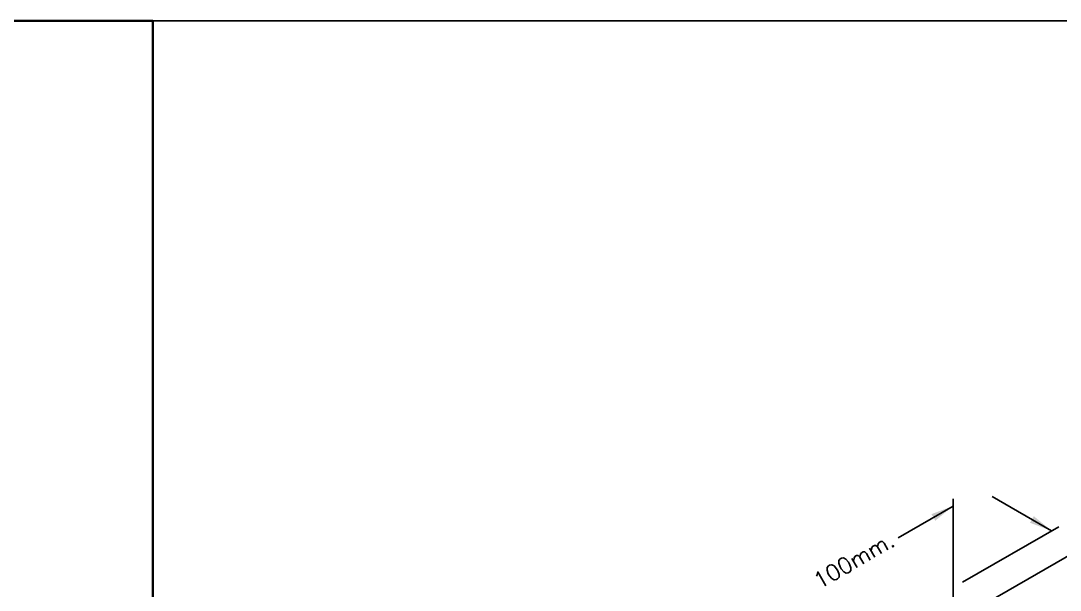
# Model space of a CAD drawing. Header units: inches. Extents: x 3955 to 4125, y 4886 to 4983.
# Drawn here: x 4085.3 to 4090.49, y 4960.45 to 4963.29 of the extents above; entities that cross this region are included whole.
import ezdxf

# ---------------------------------------------------------------- set-up
doc = ezdxf.new("R2010")
doc.units = ezdxf.units.IN
doc.header["$MEASUREMENT"] = 0
doc.layers.get('0').update_dxf_attribs({"lineweight": 35})
for name, color, linetype in [('EFL', 1, 'Continuous'), ('ELEC', 4, 'Continuous'), ('ETCP', 2, 'Continuous')]:
    doc.layers.add(name, color=color, linetype=linetype)
doc.styles.add('E80', font='simplex', dxfattribs={"height": 200})

msp = doc.modelspace()

# ---------------------------------------------------------------- linework, layer by layer
at = {"color": 4}
for p, q in [((4077.5639, 4963.287), (4085.9599, 4963.287)), ((4085.9599, 4963.287), (4085.9599, 4955.8183))]:
    msp.add_line(p, q, dxfattribs=at)
at = {"layer": 'EFL'}
for p, q in [((4090.4477, 4960.7419), (4090.151, 4960.9132)), ((4089.6811, 4960.7073), (4089.9559, 4960.866)), ((4089.9559, 4960.3768), (4089.9559, 4960.9012)), ((4090.0034, 4960.4854), (4090.484, 4960.7629)), ((4090.133, 4960.3875), (4090.6826, 4960.7048))]:
    msp.add_line(p, q, dxfattribs=at)
for points in [[(4089.8478, 4960.8255), (4089.8668, 4960.7926), (4089.9559, 4960.866)], [(4090.3586, 4960.8153), (4090.3396, 4960.7824), (4090.4477, 4960.7419)]]:
    msp.add_solid(points, dxfattribs=at)
at = {"layer": 'ELEC', "ltscale": 0.02}
for p, q in [((4085.9599, 4963.287), (4094.0497, 4963.287)), ((4085.9599, 4955.8183), (4085.9599, 4963.287))]:
    msp.add_line(p, q, dxfattribs=at)

# ---------------------------------------------------------------- texts
at = {"layer": 'ETCP', "color": 40, "style": 'E80'}
msp.add_text('100mm.', height=0.07969, rotation=30, dxfattribs=at).set_placement((4089.2876, 4960.4494))

doc.saveas('drawing.dxf')
